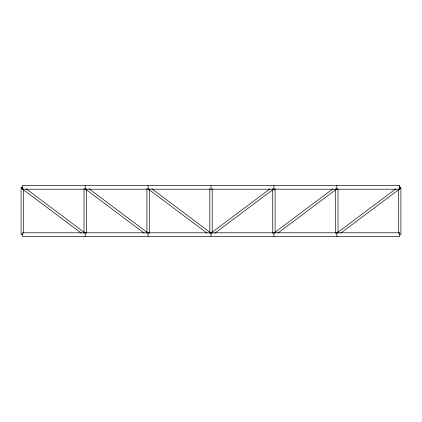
<?xml version="1.0" encoding="UTF-8"?>
<svg xmlns="http://www.w3.org/2000/svg" width="422" height="422" viewBox="0 0 422 422"><rect width="100%" height="100%" fill="white"/><g stroke="black" fill="none" stroke-linecap="round" stroke-linejoin="round"><path stroke-width="0.63" d="M22.635 186.941L21.569 188.354L81.33 233.176M210.815 233.255L270.054 188.824M214.851 233.176L274.089 188.745M273.72 233.255L332.963 188.824M277.76 233.176L336.999 188.745M336.629 233.255L395.868 188.824M340.67 233.176L400.431 188.354L399.365 186.941M22.867 187.41L21.1 187.41L21.1 234.59L22.867 234.59M399.133 187.41L400.9 187.41L400.9 234.59L399.133 234.59M151.946 188.824L211.185 233.255M147.911 188.745L207.149 233.176M89.037 188.824L148.28 233.255M85.001 188.745L144.24 233.176M26.132 188.824L85.371 233.255M398.542 188.718L398.542 233.282M337.996 188.718L337.996 233.282M336.814 185.617L336.814 189.204M336.814 232.796L336.814 236.383M335.638 188.718L335.638 233.282M275.086 188.718L275.086 233.282M273.904 185.617L273.904 189.204M273.904 232.796L273.904 236.383M272.728 188.718L272.728 233.282M212.182 188.718L212.182 233.282M211 185.617L211 189.204M211 232.796L211 236.383M209.818 188.718L209.818 233.282M149.272 188.718L149.272 233.282M148.096 185.617L148.096 189.204M148.096 232.796L148.096 236.383M146.914 188.718L146.914 233.282M86.362 188.718L86.362 233.282M85.186 185.617L85.186 189.204M85.186 232.796L85.186 236.383M84.004 188.718L84.004 233.282M23.458 188.718L23.458 233.282M399.718 185.617L22.282 185.617L22.282 189.204L399.718 189.204L399.718 185.617M399.718 232.796L22.282 232.796L22.282 236.383L399.718 236.383L399.718 232.796"/></g></svg>
